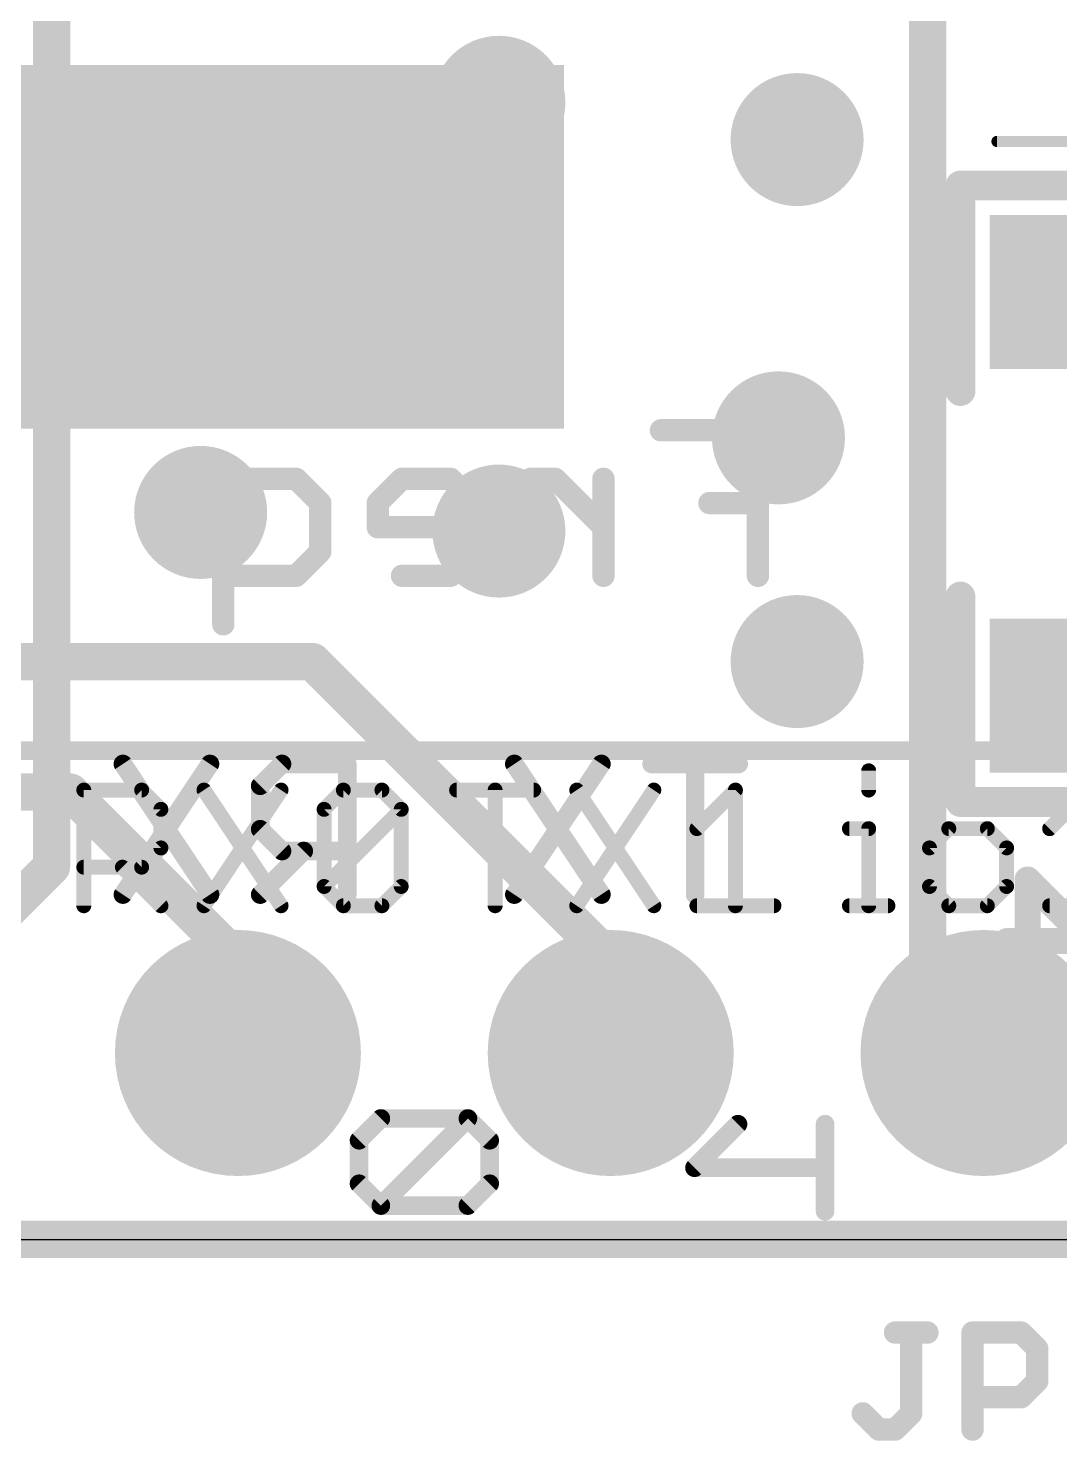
# Model space of a CAD drawing. Extents: x -4.5 to 52.1, y -1.8 to 26.3.
# Drawn here: x 37.94 to 44.97, y -1.37 to 8.25 of the extents above; entities that cross this region are included whole.
import ezdxf

# ---------------------------------------------------------------- set-up
doc = ezdxf.new("R2010")
doc.units = 0
for name, color, linetype in [('1', 12, 'CONTINUOUS'), ('16', 132, 'CONTINUOUS'), ('17', 110, 'CONTINUOUS'), ('18', 110, 'CONTINUOUS'), ('20', 53, 'CONTINUOUS'), ('21', 40, 'CONTINUOUS'), ('22', 6, 'CONTINUOUS'), ('25', 253, 'CONTINUOUS'), ('26', 253, 'CONTINUOUS'), ('28', 253, 'CONTINUOUS')]:
    doc.layers.add(name, color=color, linetype=linetype)

# ---------------------------------------------------------------- blocks, each defined once
blk = doc.blocks.new('RECT')
blk.add_solid([(-0.5, -0.5), (0.5, -0.5), (-0.5, 0.5), (0.5, 0.5)])
blk = doc.blocks.new('ROUNDP')
at = {"const_width": 0.5}
blk.add_lwpolyline([(0, -0.25, 1), (0, 0.25, 1), (0, -0.25)], format="xyb", dxfattribs=at)
blk = doc.blocks.new('ROUNDV')
at = {"const_width": 0.5}
blk.add_lwpolyline([(0, -0.25, 1), (0, 0.25, 1), (0, -0.25)], format="xyb", dxfattribs=at)

msp = doc.modelspace()

# ---------------------------------------------------------------- linework, layer by layer
at = {"layer": '1', "const_width": 0.254}
for points in [[(38.1, 11.811), (38.1, 2.54)], [(38.1, 2.54), (36.83, 1.27)], [(0, 0), (48.26, 0)]]:
    msp.add_lwpolyline(points, dxfattribs=at)
at = {"layer": '1', "const_width": 0.127}
for points in [[(38.0365, 2.54, 1), (38.1635, 2.54)], [(38.1449, 2.4951, 1), (38.0551, 2.5849)]]:
    msp.add_lwpolyline(points, format="xyb", dxfattribs=at)
at = {"layer": '16', "const_width": 0.254}
for points in [[(44.069, 13.335), (44.069, 1.651)], [(33.401, 3.937), (39.878, 3.937)], [(39.878, 3.937), (41.91, 1.905)], [(33.02, 3.048), (38.227, 3.048)], [(38.227, 3.048), (39.37, 1.905)], [(39.37, 1.905), (39.37, 1.27)], [(41.91, 1.905), (41.91, 1.27)], [(44.069, 1.651), (44.45, 1.27)], [(48.26, 0), (0, 0)]]:
    msp.add_lwpolyline(points, dxfattribs=at)
at = {"layer": '16', "const_width": 0.127}
for points in [[(39.9229, 3.9819, 1), (39.8331, 3.8921)], [(39.878, 3.8735, 1), (39.878, 4.0005)], [(38.2719, 3.0929, 1), (38.1821, 3.0031)], [(38.227, 2.9845, 1), (38.227, 3.1115)], [(39.4335, 1.905, 1), (39.3065, 1.905)], [(41.9735, 1.905, 1), (41.8465, 1.905)], [(39.3251, 1.8601, 1), (39.4149, 1.9499)], [(41.8651, 1.8601, 1), (41.9549, 1.9499)], [(44.1139, 1.6959, 1), (44.0241, 1.6061)], [(44.0055, 1.651, 1), (44.1325, 1.651)], [(44.4051, 1.2251, 1), (44.4949, 1.3149)], [(39.3065, 1.27, 1), (39.4335, 1.27)], [(41.8465, 1.27, 1), (41.9735, 1.27)]]:
    msp.add_lwpolyline(points, format="xyb", dxfattribs=at)
at = {"layer": '20'}
msp.add_line((2.54, 0), (48.26, 0), dxfattribs=at)
at = {"layer": '21'}
for points, const_width in [([(31.016, 3.33), (47.216, 3.33)], 0.127), ([(43.6677, 3.1927), (43.6677, 3.0614)], 0.1016), ([(38.3199, 2.2733), (38.3199, 3.0614)], 0.1016), ([(38.3199, 3.0614), (38.714, 3.0614)], 0.1016), ([(38.714, 3.0614), (38.8453, 2.93)], 0.1016), ([(39.1385, 3.0614), (39.6639, 2.2733)], 0.1016), ([(39.6639, 3.0614), (39.1385, 2.2733)], 0.1016), ([(39.9571, 2.93), (40.0884, 3.0614)], 0.1016), ([(40.0884, 3.0614), (40.3511, 3.0614)], 0.1016), ([(40.3511, 3.0614), (40.4825, 2.93)], 0.1016), ([(40.8599, 3.0614), (41.3853, 3.0614)], 0.1016), ([(41.1226, 2.2733), (41.1226, 3.0614)], 0.1016), ([(41.6785, 3.0614), (42.2039, 2.2733)], 0.1016), ([(42.2039, 3.0614), (41.6785, 2.2733)], 0.1016), ([(42.4971, 2.7987), (42.7598, 3.0614)], 0.1016), ([(42.7598, 3.0614), (42.7598, 2.2733)], 0.1016), ([(44.9007, 2.7987), (45.1634, 3.0614)], 0.1016), ([(38.8453, 2.93), (38.8453, 2.6673)], 0.1016), ([(39.9571, 2.4046), (39.9571, 2.93)], 0.1016), ([(39.9571, 2.4046), (40.4825, 2.93)], 0.1016), ([(40.4825, 2.93), (40.4825, 2.4046)], 0.1016), ([(43.5364, 2.7987), (43.6677, 2.7987)], 0.1016), ([(43.6677, 2.7987), (43.6677, 2.2733)], 0.1016), ([(44.2134, 2.7987), (44.0821, 2.6673)], 0.1016), ([(44.4761, 2.7987), (44.2134, 2.7987)], 0.1016), ([(44.6075, 2.6673), (44.4761, 2.7987)], 0.1016), ([(38.8453, 2.6673), (38.714, 2.536)], 0.1016), ([(44.0821, 2.6673), (44.0821, 2.4046)], 0.1016), ([(44.6075, 2.4046), (44.6075, 2.6673)], 0.1016), ([(38.714, 2.536), (38.3199, 2.536)], 0.1016), ([(38.5826, 2.536), (38.8453, 2.2733)], 0.1016), ([(40.0884, 2.2733), (39.9571, 2.4046)], 0.1016), ([(40.4825, 2.4046), (40.3511, 2.2733)], 0.1016), ([(44.0821, 2.4046), (44.2134, 2.2733)], 0.1016), ([(44.4761, 2.2733), (44.6075, 2.4046)], 0.1016), ([(40.3511, 2.2733), (40.0884, 2.2733)], 0.1016), ([(42.4971, 2.2733), (43.0225, 2.2733)], 0.1016), ([(43.5364, 2.2733), (43.7991, 2.2733)], 0.1016), ([(44.2134, 2.2733), (44.4761, 2.2733)], 0.1016), ([(44.9007, 2.2733), (45.426, 2.2733)], 0.1016)]:
    msp.add_lwpolyline(points, dxfattribs=dict(at, const_width=const_width))
at = {"layer": '21', "const_width": 0.0508}
for points in [[(43.6931, 3.1927, 1), (43.6423, 3.1927)], [(38.3453, 3.0614, 1), (38.2945, 3.0614)], [(38.3199, 3.0868, 1), (38.3199, 3.036)], [(38.7319, 3.0793, 1), (38.696, 3.0434)], [(38.714, 3.036, 1), (38.714, 3.0868)], [(39.1596, 3.0755, 1), (39.1174, 3.0473)], [(39.685, 3.0473, 1), (39.6428, 3.0755)], [(40.0884, 3.0868, 1), (40.0884, 3.036)], [(40.1064, 3.0434, 1), (40.0705, 3.0793)], [(40.3691, 3.0793, 1), (40.3332, 3.0434)], [(40.3511, 3.036, 1), (40.3511, 3.0868)], [(40.8599, 3.0868, 1), (40.8599, 3.036)], [(41.148, 3.0614, 1), (41.0972, 3.0614)], [(41.3853, 3.036, 1), (41.3853, 3.0868)], [(41.6996, 3.0755, 1), (41.6574, 3.0473)], [(42.225, 3.0473, 1), (42.1828, 3.0755)], [(42.7852, 3.0614, 1), (42.7344, 3.0614)], [(42.7777, 3.0434, 1), (42.7418, 3.0793)], [(43.6423, 3.0614, 1), (43.6931, 3.0614)], [(38.8707, 2.93, 1), (38.8199, 2.93)], [(38.8274, 2.9121, 1), (38.8633, 2.948)], [(39.9825, 2.93, 1), (39.9317, 2.93)], [(39.9391, 2.948, 1), (39.975, 2.9121)], [(40.5079, 2.93, 1), (40.4571, 2.93)], [(40.5004, 2.9121, 1), (40.4645, 2.948)], [(40.4645, 2.9121, 1), (40.5004, 2.948)], [(42.4791, 2.8166, 1), (42.515, 2.7807)], [(43.5364, 2.8241, 1), (43.5364, 2.7733)], [(43.6931, 2.7987, 1), (43.6423, 2.7987)], [(43.6677, 2.7733, 1), (43.6677, 2.8241)], [(44.2134, 2.8241, 1), (44.2134, 2.7733)], [(44.2314, 2.7807, 1), (44.1955, 2.8166)], [(44.4941, 2.8166, 1), (44.4582, 2.7807)], [(44.4761, 2.7733, 1), (44.4761, 2.8241)], [(44.8827, 2.8166, 1), (44.9186, 2.7807)], [(38.8633, 2.6494, 1), (38.8274, 2.6853)], [(44.1075, 2.6673, 1), (44.0567, 2.6673)], [(44.0641, 2.6853, 1), (44.1, 2.6494)], [(44.6329, 2.6673, 1), (44.5821, 2.6673)], [(44.5895, 2.6494, 1), (44.6254, 2.6853)], [(38.8199, 2.6673, 1), (38.8707, 2.6673)], [(38.3199, 2.5614, 1), (38.3199, 2.5106)], [(38.6006, 2.554, 1), (38.5647, 2.518)], [(38.696, 2.554, 1), (38.7319, 2.518)], [(38.714, 2.5106, 1), (38.714, 2.5614)], [(39.975, 2.4226, 1), (39.9391, 2.3867)], [(39.9391, 2.4226, 1), (39.975, 2.3867)], [(39.9317, 2.4046, 1), (39.9825, 2.4046)], [(40.4571, 2.4046, 1), (40.5079, 2.4046)], [(40.5004, 2.3867, 1), (40.4645, 2.4226)], [(44.1, 2.4226, 1), (44.0641, 2.3867)], [(44.0567, 2.4046, 1), (44.1075, 2.4046)], [(44.5821, 2.4046, 1), (44.6329, 2.4046)], [(44.6254, 2.3867, 1), (44.5895, 2.4226)], [(38.8274, 2.2553, 1), (38.8633, 2.2913)], [(39.1174, 2.2874, 1), (39.1596, 2.2592)], [(39.6428, 2.2592, 1), (39.685, 2.2874)], [(40.0884, 2.2987, 1), (40.0884, 2.2479)], [(40.0705, 2.2553, 1), (40.1064, 2.2913)], [(40.3332, 2.2913, 1), (40.3691, 2.2553)], [(40.3511, 2.2479, 1), (40.3511, 2.2987)], [(41.6574, 2.2874, 1), (41.6996, 2.2592)], [(42.1828, 2.2592, 1), (42.225, 2.2874)], [(42.4971, 2.2987, 1), (42.4971, 2.2479)], [(43.0225, 2.2479, 1), (43.0225, 2.2987)], [(43.5364, 2.2987, 1), (43.5364, 2.2479)], [(43.7991, 2.2479, 1), (43.7991, 2.2987)], [(44.2134, 2.2987, 1), (44.2134, 2.2479)], [(44.1955, 2.2553, 1), (44.2314, 2.2913)], [(44.4582, 2.2913, 1), (44.4941, 2.2553)], [(44.4761, 2.2479, 1), (44.4761, 2.2987)], [(44.9007, 2.2987, 1), (44.9007, 2.2479)], [(38.2945, 2.2733, 1), (38.3453, 2.2733)], [(41.0972, 2.2733, 1), (41.148, 2.2733)], [(42.7344, 2.2733, 1), (42.7852, 2.2733)], [(43.6423, 2.2733, 1), (43.6931, 2.2733)]]:
    msp.add_lwpolyline(points, format="xyb", dxfattribs=at)
at = {"layer": '22'}
for points, const_width in [([(44.293, 7.18), (46.893, 7.18)], 0.2032), ([(44.293, 7.18), (44.293, 5.78)], 0.2032), ([(42.9133, 5.5126), (42.2523, 5.5126)], 0.1524), ([(42.9133, 4.5212), (42.9133, 5.5126)], 0.1524), ([(39.2704, 4.1907), (39.2704, 5.1822)], 0.1524), ([(39.2704, 5.1822), (39.7661, 5.1822)], 0.1524), ([(39.7661, 5.1822), (39.9313, 5.0169)], 0.1524), ([(40.4881, 5.1822), (40.3228, 5.0169)], 0.1524), ([(40.8186, 5.1822), (40.4881, 5.1822)], 0.1524), ([(40.9838, 5.0169), (40.8186, 5.1822)], 0.1524), ([(41.5304, 5.1822), (41.3651, 5.1822)], 0.1524), ([(41.8608, 4.8517), (41.5304, 5.1822)], 0.1524), ([(41.8608, 4.5212), (41.8608, 5.1822)], 0.1524), ([(39.9313, 5.0169), (39.9313, 4.6864)], 0.1524), ([(40.3228, 5.0169), (40.3228, 4.8517)], 0.1524), ([(40.9838, 4.6864), (40.9838, 5.0169)], 0.1524), ([(42.9133, 5.0169), (42.5828, 5.0169)], 0.1524), ([(40.3228, 4.8517), (40.9838, 4.8517)], 0.1524), ([(39.9313, 4.6864), (39.7661, 4.5212)], 0.1524), ([(40.8186, 4.5212), (40.9838, 4.6864)], 0.1524), ([(39.7661, 4.5212), (39.2704, 4.5212)], 0.1524), ([(40.4881, 4.5212), (40.8186, 4.5212)], 0.1524), ([(44.293, 4.38), (44.293, 2.98)], 0.2032), ([(39.1795, 3.2393), (38.5863, 2.3495)], 0.127), ([(38.5863, 3.2393), (39.1795, 2.3495)], 0.127), ([(39.6701, 3.2393), (39.5218, 3.091)], 0.127), ([(40.115, 3.2393), (39.6701, 3.2393)], 0.127), ([(40.115, 2.3495), (40.115, 3.2393)], 0.127), ([(41.8465, 3.2393), (41.2533, 2.3495)], 0.127), ([(41.2533, 3.2393), (41.8465, 2.3495)], 0.127), ([(42.782, 3.2393), (42.1888, 3.2393)], 0.127), ([(42.4854, 2.3495), (42.4854, 3.2393)], 0.127), ([(39.5218, 3.091), (39.5218, 2.7944)], 0.127), ([(46.893, 2.98), (44.293, 2.98)], 0.2032), ([(39.5218, 2.7944), (39.6701, 2.6461)], 0.127), ([(39.8184, 2.6461), (39.5218, 2.3495)], 0.127), ([(39.6701, 2.6461), (40.115, 2.6461)], 0.127), ([(40.3438, 0.8239), (40.1955, 0.6756)], 0.127), ([(40.937, 0.8239), (40.3438, 0.8239)], 0.127), ([(40.3438, 0.2307), (40.937, 0.8239)], 0.127), ([(41.0853, 0.6756), (40.937, 0.8239)], 0.127), ([(42.7773, 0.7853), (42.4807, 0.4887)], 0.127), ([(43.3705, 0.7853), (43.3705, 0.1921)], 0.127), ([(40.1955, 0.6756), (40.1955, 0.379)], 0.127), ([(41.0853, 0.379), (41.0853, 0.6756)], 0.127), ([(42.4807, 0.4887), (43.3705, 0.4887)], 0.127), ([(40.1955, 0.379), (40.3438, 0.2307)], 0.127), ([(40.937, 0.2307), (41.0853, 0.379)], 0.127), ([(40.3438, 0.2307), (40.937, 0.2307)], 0.127)]:
    msp.add_lwpolyline(points, dxfattribs=dict(at, const_width=const_width))
for points, const_width in [([(44.293, 7.2308, 1), (44.293, 7.1292)], 0.1016), ([(44.3438, 7.18, 1), (44.2422, 7.18)], 0.1016), ([(44.2422, 5.78, 1), (44.3438, 5.78)], 0.1016), ([(42.2523, 5.5507, 1), (42.2523, 5.4745)], 0.0762), ([(42.9514, 5.5126, 1), (42.8752, 5.5126)], 0.0762), ([(42.9133, 5.4745, 1), (42.9133, 5.5507)], 0.0762), ([(39.3085, 5.1822, 1), (39.2323, 5.1822)], 0.0762), ([(39.2704, 5.2203, 1), (39.2704, 5.1441)], 0.0762), ([(39.793, 5.2091, 1), (39.7392, 5.1552)], 0.0762), ([(39.7661, 5.1441, 1), (39.7661, 5.2203)], 0.0762), ([(40.4881, 5.2203, 1), (40.4881, 5.1441)], 0.0762), ([(40.515, 5.1552, 1), (40.4611, 5.2091)], 0.0762), ([(40.8455, 5.2091, 1), (40.7916, 5.1552)], 0.0762), ([(40.8186, 5.1441, 1), (40.8186, 5.2203)], 0.0762), ([(41.3651, 5.2203, 1), (41.3651, 5.1441)], 0.0762), ([(41.5573, 5.2091, 1), (41.5034, 5.1552)], 0.0762), ([(41.5304, 5.1441, 1), (41.5304, 5.2203)], 0.0762), ([(41.8989, 5.1822, 1), (41.8227, 5.1822)], 0.0762), ([(39.9694, 5.0169, 1), (39.8932, 5.0169)], 0.0762), ([(39.9044, 4.99, 1), (39.9583, 5.0439)], 0.0762), ([(40.3609, 5.0169, 1), (40.2847, 5.0169)], 0.0762), ([(40.2959, 5.0439, 1), (40.3498, 4.99)], 0.0762), ([(41.0219, 5.0169, 1), (40.9457, 5.0169)], 0.0762), ([(40.9569, 4.99, 1), (41.0107, 5.0439)], 0.0762), ([(42.5828, 5.055, 1), (42.5828, 4.9788)], 0.0762), ([(42.9133, 4.9788, 1), (42.9133, 5.055)], 0.0762), ([(40.3228, 4.8898, 1), (40.3228, 4.8136)], 0.0762), ([(40.9838, 4.8136, 1), (40.9838, 4.8898)], 0.0762), ([(41.8339, 4.8247, 1), (41.8878, 4.8786)], 0.0762), ([(40.2847, 4.8517, 1), (40.3609, 4.8517)], 0.0762), ([(39.8932, 4.6864, 1), (39.9694, 4.6864)], 0.0762), ([(39.9583, 4.6595, 1), (39.9044, 4.7134)], 0.0762), ([(40.9457, 4.6864, 1), (41.0219, 4.6864)], 0.0762), ([(41.0107, 4.6595, 1), (40.9569, 4.7134)], 0.0762), ([(39.2704, 4.5593, 1), (39.2704, 4.4831)], 0.0762), ([(39.7392, 4.5481, 1), (39.793, 4.4943)], 0.0762), ([(39.7661, 4.4831, 1), (39.7661, 4.5593)], 0.0762), ([(40.4881, 4.5593, 1), (40.4881, 4.4831)], 0.0762), ([(40.7916, 4.5481, 1), (40.8455, 4.4943)], 0.0762), ([(40.8186, 4.4831, 1), (40.8186, 4.5593)], 0.0762), ([(41.8227, 4.5212, 1), (41.8989, 4.5212)], 0.0762), ([(42.8752, 4.5212, 1), (42.9514, 4.5212)], 0.0762), ([(44.3438, 4.38, 1), (44.2422, 4.38)], 0.1016), ([(39.2323, 4.1907, 1), (39.3085, 4.1907)], 0.0762), ([(38.6127, 3.2569, 1), (38.5599, 3.2216)], 0.0635), ([(39.2059, 3.2216, 1), (39.1531, 3.2569)], 0.0635), ([(39.6701, 3.271, 1), (39.6701, 3.2075)], 0.0635), ([(39.6926, 3.2168, 1), (39.6477, 3.2617)], 0.0635), ([(40.1468, 3.2393, 1), (40.0833, 3.2393)], 0.0635), ([(40.115, 3.2075, 1), (40.115, 3.271)], 0.0635), ([(41.2797, 3.2569, 1), (41.2269, 3.2216)], 0.0635), ([(41.8729, 3.2216, 1), (41.8201, 3.2569)], 0.0635), ([(42.1888, 3.271, 1), (42.1888, 3.2075)], 0.0635), ([(42.5172, 3.2393, 1), (42.4537, 3.2393)], 0.0635), ([(42.782, 3.2075, 1), (42.782, 3.271)], 0.0635), ([(39.5536, 3.091, 1), (39.4901, 3.091)], 0.0635), ([(39.4994, 3.1134, 1), (39.5443, 3.0685)], 0.0635), ([(44.293, 3.0308, 1), (44.293, 2.9292)], 0.1016), ([(44.2422, 2.98, 1), (44.3438, 2.98)], 0.1016), ([(39.4901, 2.7944, 1), (39.5536, 2.7944)], 0.0635), ([(39.5443, 2.8168, 1), (39.4994, 2.7719)], 0.0635), ([(39.6701, 2.6778, 1), (39.6701, 2.6143)], 0.0635), ([(39.6477, 2.6236, 1), (39.6926, 2.6685)], 0.0635), ([(39.8409, 2.6236, 1), (39.796, 2.6685)], 0.0635), ([(40.115, 2.6143, 1), (40.115, 2.6778)], 0.0635), ([(38.5599, 2.3671, 1), (38.6127, 2.3319)], 0.0635), ([(39.1531, 2.3319, 1), (39.2059, 2.3671)], 0.0635), ([(39.4994, 2.372, 1), (39.5443, 2.327)], 0.0635), ([(40.0833, 2.3495, 1), (40.1468, 2.3495)], 0.0635), ([(41.2269, 2.3671, 1), (41.2797, 2.3319)], 0.0635), ([(41.8201, 2.3319, 1), (41.8729, 2.3671)], 0.0635), ([(42.4537, 2.3495, 1), (42.5172, 2.3495)], 0.0635), ([(40.3438, 0.8557, 1), (40.3438, 0.7922)], 0.0635), ([(40.3662, 0.8015, 1), (40.3213, 0.8464)], 0.0635), ([(40.9594, 0.8464, 1), (40.9145, 0.8015)], 0.0635), ([(40.9594, 0.8015, 1), (40.9145, 0.8464)], 0.0635), ([(40.937, 0.7922, 1), (40.937, 0.8557)], 0.0635), ([(42.7998, 0.7628, 1), (42.7549, 0.8077)], 0.0635), ([(43.4023, 0.7853, 1), (43.3387, 0.7853)], 0.0635), ([(40.2273, 0.6756, 1), (40.1638, 0.6756)], 0.0635), ([(40.173, 0.6981, 1), (40.218, 0.6532)], 0.0635), ([(41.117, 0.6756, 1), (41.0535, 0.6756)], 0.0635), ([(41.0628, 0.6532, 1), (41.1077, 0.6981)], 0.0635), ([(42.4807, 0.5204, 1), (42.4807, 0.4569)], 0.0635), ([(42.4583, 0.5111, 1), (42.5032, 0.4662)], 0.0635), ([(43.3705, 0.4569, 1), (43.3705, 0.5204)], 0.0635), ([(40.218, 0.4015, 1), (40.173, 0.3566)], 0.0635), ([(40.1638, 0.379, 1), (40.2273, 0.379)], 0.0635), ([(41.0535, 0.379, 1), (41.117, 0.379)], 0.0635), ([(41.1077, 0.3566, 1), (41.0628, 0.4015)], 0.0635), ([(40.3438, 0.2625, 1), (40.3438, 0.199)], 0.0635), ([(40.937, 0.199, 1), (40.937, 0.2625)], 0.0635), ([(40.3213, 0.2532, 1), (40.3662, 0.2083)], 0.0635), ([(40.3213, 0.2083, 1), (40.3662, 0.2532)], 0.0635), ([(40.9145, 0.2532, 1), (40.9594, 0.2083)], 0.0635), ([(43.3387, 0.1921, 1), (43.4023, 0.1921)], 0.0635)]:
    msp.add_lwpolyline(points, format="xyb", dxfattribs=dict(at, const_width=const_width))
at = {"layer": '25', "const_width": 0.1524}
for points in [[(43.8475, -0.6344), (44.0678, -0.6344)], [(43.9576, -1.1852), (43.9576, -0.6344)], [(44.3756, -1.2954), (44.3756, -0.6344)], [(44.3756, -0.6344), (44.7061, -0.6344)], [(44.7061, -0.6344), (44.8162, -0.7446)], [(44.8162, -0.7446), (44.8162, -0.9649)], [(44.8162, -0.9649), (44.7061, -1.0751)], [(44.7061, -1.0751), (44.3756, -1.0751)], [(43.6272, -1.1852), (43.7373, -1.2954)], [(43.8475, -1.2954), (43.9576, -1.1852)], [(43.7373, -1.2954), (43.8475, -1.2954)]]:
    msp.add_lwpolyline(points, dxfattribs=at)
at = {"layer": '25', "const_width": 0.0762}
for points in [[(43.8475, -0.5963, 1), (43.8475, -0.6725)], [(43.9957, -0.6344, 1), (43.9195, -0.6344)], [(44.0678, -0.6725, 1), (44.0678, -0.5963)], [(44.4137, -0.6344, 1), (44.3375, -0.6344)], [(44.3756, -0.5963, 1), (44.3756, -0.6725)], [(44.733, -0.6075, 1), (44.6791, -0.6614)], [(44.7061, -0.6725, 1), (44.7061, -0.5963)], [(44.8543, -0.7446, 1), (44.7781, -0.7446)], [(44.7893, -0.7715, 1), (44.8432, -0.7177)], [(44.7781, -0.9649, 1), (44.8543, -0.9649)], [(44.8432, -0.9919, 1), (44.7893, -0.938)], [(44.3756, -1.037, 1), (44.3756, -1.1132)], [(44.6791, -1.0481, 1), (44.733, -1.102)], [(44.7061, -1.1132, 1), (44.7061, -1.037)], [(43.6541, -1.1583, 1), (43.6002, -1.2122)], [(43.9195, -1.1852, 1), (43.9957, -1.1852)], [(43.9846, -1.2122, 1), (43.9307, -1.1583)], [(43.7373, -1.2573, 1), (43.7373, -1.3335)], [(43.7104, -1.3223, 1), (43.7643, -1.2685)], [(43.8205, -1.2685, 1), (43.8744, -1.3223)], [(43.8475, -1.3335, 1), (43.8475, -1.2573)], [(44.3375, -1.2954, 1), (44.4137, -1.2954)]]:
    msp.add_lwpolyline(points, format="xyb", dxfattribs=at)
at = {"layer": '26', "const_width": 0.1778}
for points in [[(44.7502, 1.6129), (44.7502, 2.4518)], [(44.7502, 2.4518), (45.1696, 2.0324)], [(45.1696, 2.0324), (44.6103, 2.0324)]]:
    msp.add_lwpolyline(points, dxfattribs=at)
at = {"layer": '26', "const_width": 0.0889}
for points in [[(44.7946, 2.4518, 1), (44.7057, 2.4518)], [(44.7816, 2.4832, 1), (44.7187, 2.4204)], [(44.6103, 2.0768, 1), (44.6103, 1.9879)], [(44.7057, 1.6129, 1), (44.7946, 1.6129)]]:
    msp.add_lwpolyline(points, format="xyb", dxfattribs=at)
at = {"layer": '28', "const_width": 0.0762}
msp.add_lwpolyline([(45.0333, 7.4803), (44.5418, 7.4803)], dxfattribs=at)
at = {"layer": '28', "const_width": 0.0381}
msp.add_lwpolyline([(44.5418, 7.4994, 1), (44.5418, 7.4613)], format="xyb", dxfattribs=at)

# ---------------------------------------------------------------- block references
at = {"layer": '16', "xscale": 2.2, "yscale": 1.05}
for p in [(45.593, 6.455), (45.593, 3.705)]:
    msp.add_blockref('RECT', p, dxfattribs=at)
at = {"layer": '17', "xscale": 1.6764, "yscale": 1.6764, "rotation": 270}
for p in [(39.37, 1.27), (39.37, 1.27), (41.91, 1.27), (41.91, 1.27), (44.45, 1.27), (44.45, 1.27)]:
    msp.add_blockref('ROUNDP', p, dxfattribs=at)
at = {"layer": '18', "xscale": 0.9064, "yscale": 0.9064}
for p in [(41.148, 7.747), (41.148, 7.747), (43.18, 7.493), (43.18, 7.493), (38.989, 6.985), (38.989, 6.985), (43.053, 5.461), (43.053, 5.461), (39.116, 4.953), (39.116, 4.953), (41.148, 4.826), (41.148, 4.826), (43.18, 3.937), (43.18, 3.937)]:
    msp.add_blockref('ROUNDV', p, dxfattribs=at)
at = {"layer": '22', "xscale": 8.636, "yscale": 2.4765}
msp.add_blockref('RECT', (37.2745, 6.7628), dxfattribs=at)

doc.saveas('drawing.dxf')
